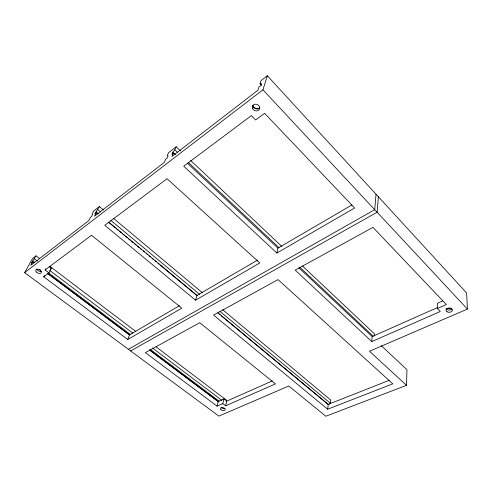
<?xml version="1.0" encoding="UTF-8"?>
<svg xmlns="http://www.w3.org/2000/svg" width="492" height="492" viewBox="0 0 492 492"><rect width="100%" height="100%" fill="white"/><g stroke="black" fill="none" stroke-linecap="round" stroke-linejoin="round"><path stroke-width="0.74" d="M39.698 258.62L36.045 255.852L32.49 258.62L24.6 272.642L218.885 416.121L288.786 386.011L325.833 416.25L406.515 385.31L406.958 369.72L381.282 345.655M374.449 335.944L374.59 333.951L302.475 265.944M442.8 300.901L437.308 303.361L437.357 308.515L440.248 311.516L371.792 341.577L372.161 336.553L298.902 267.839M261.603 85.362L260.034 83.677L260.994 80.688L267.334 75.75L378.373 196.757L377.124 212.224L467.4 309.068L369.492 351.245L406.515 385.31M376.029 194.26L374.719 209.703L377.124 212.224L130.638 350.944M329.628 404.203L330.36 403.268L330.735 400.07L222.661 309.683M327.678 409.203L213.565 315.083L278.054 279.604L392.782 383.828L327.678 409.203L328.262 404.363L217.876 312.74M276.879 253.042L354.621 207.993L264.604 113.295L255.594 119.968L251.381 115.602L183.75 166.204L276.879 253.042L277.955 248.146L351.897 204.961M225.65 405.783L275.465 383.908L199.721 322.697L145.331 352.623L217.064 406.146L222.771 403.618L225.65 405.783L226.769 401.121L272.168 380.968M222.771 403.618L223.909 398.957L226.769 401.121M217.064 406.146L218.227 401.503L223.909 398.957M24.6 272.642L262.956 89.808L267.334 75.75M195.558 300.2L259.794 262.974L167.052 178.725L104.771 225.318L195.558 300.2L197.052 295.428L257.673 260.022M44.391 275.471L43.696 276.768L127.754 339.486L129.531 334.868L179.408 305.735M175.17 154.42L173.381 153.209L171.991 156.462L257.937 90.214L258.97 87.004L260.791 85.596L261.443 83.535L260.034 83.677M173.381 153.209L171.892 154.359L172.797 152.243L174.832 149.802L176.136 146.757L180.589 150.958M103.498 209.992L99.378 206.548L94.901 213.922L96.125 212.975L97.89 213.971M96.125 212.975L94.482 216.216L164.328 162.391L165.749 159.119L167.218 157.987L168.129 155.884L167.231 155.73L168.559 152.68L176.136 146.757M43.696 276.768L48.979 272.863L51.389 268.306L49.194 266.646M48.979 272.863L45.11 269.954L45.805 268.657M36.045 255.852L31.482 262.968L32.503 262.175L33.88 262.839M32.503 262.175L30.719 265.366L88.658 220.711L90.319 217.458L91.524 216.523L92.588 214.432L92.041 214.082L93.591 211.05L99.378 206.548M45.11 269.954L91.518 235.237L181.782 308.177L127.754 339.486M50.215 269.179L51.389 268.306M128.363 349.283L374.719 209.703L262.956 89.808M372.161 336.553L437.376 307.605M437.357 308.515L446.342 304.536L372.967 227.347L295.182 270.145L371.792 341.577M328.262 404.363L389.455 380.224M32.644 260.901L34.483 262.285M48.585 272.888L130.755 334.677M150.281 349.382L219.229 401.226M47.349 273.146L129.531 334.868M149.433 349.837L218.227 401.503M47.884 273.712L129.138 334.72M150.091 350.476L218.62 401.933M34.372 258.841L37.435 261.154M49.68 270.391L132.945 333.219M152.526 348.016L221.855 400.328M50.055 266.467L135.933 331.547M156.044 346.811L226.277 400.033M108.775 222.15L197.052 295.428M95.971 211.812L98.326 213.774M108.953 222.587L115.442 227.974M116.622 228.952L118.394 230.422M119.574 231.4L121.34 232.87M122.52 233.848L124.291 235.317M125.472 236.295L127.243 237.765M128.424 238.743L130.195 240.213M131.37 241.197L133.141 242.661M134.322 243.645L136.093 245.114M137.274 246.092L139.045 247.562M140.226 248.54L141.407 249.518M143.172 250.988L144.353 251.965M146.124 253.435L147.305 254.413M149.076 255.883L150.257 256.861M152.028 258.331L153.209 259.309M154.974 260.778L156.155 261.762M157.926 263.226L159.107 264.21M160.287 265.188L196.874 295.544M218.958 313.902L220.139 314.886M221.32 315.864L328.305 404.639M97.84 209.586L100.786 212.04M110.798 220.379L199.74 294.45M220.016 311.375L330.36 403.268M113.517 218.368L202.47 292.771M172.797 152.243L175.041 154.347M187.304 163.116L277.955 248.146M174.832 149.802L177.63 152.434M188.27 162.422L278.939 247.605M300.114 267.531L373.237 336.221M190.607 160.404L281.873 246.48M378.373 196.757L466.619 292.968L467.4 309.068M258.915 108.701A6.525 5.689 22.8 0 1 253.214 106.869M40.602 270.071A5.154 3.18 26 0 1 39.372 269.536M451.293 308.373A5.523 3.739 -1.1 0 1 447.087 308.484M41.463 271.406A2.983 1.833 25.9 0 1 36.882 269.032M259.794 107.625A3.782 3.284 22.6 0 1 255.576 108.67A3.782 3.284 22.6 0 1 252.937 105.134M451.963 308.908A3.198 2.159 -1 0 1 448.852 310.083A3.198 2.159 -1 0 1 446.084 308.613M225.01 408.348A2.46 1.408 13.4 0 1 221.215 407.456M36.445 272.058A2.995 1.833 25.9 0 0 41.217 272.746A2.995 1.833 25.9 0 0 38.038 269.302A2.995 1.833 25.9 0 0 36.445 272.058M252.734 108.824A3.795 3.29 22.4 0 0 259.186 109.611A3.795 3.29 22.4 0 0 256.16 104.212A3.795 3.29 22.4 0 0 252.734 108.824M447.013 311.756A3.21 2.159 -0.9 0 0 452.314 310.6A3.21 2.159 -0.9 0 0 448.237 308.103A3.21 2.159 -0.9 0 0 447.013 311.756M221.105 409.805A2.466 1.408 13.4 0 0 225.151 409.805A2.466 1.408 13.4 0 0 222.193 407.579A2.466 1.408 13.4 0 0 221.105 409.805"/></g></svg>
